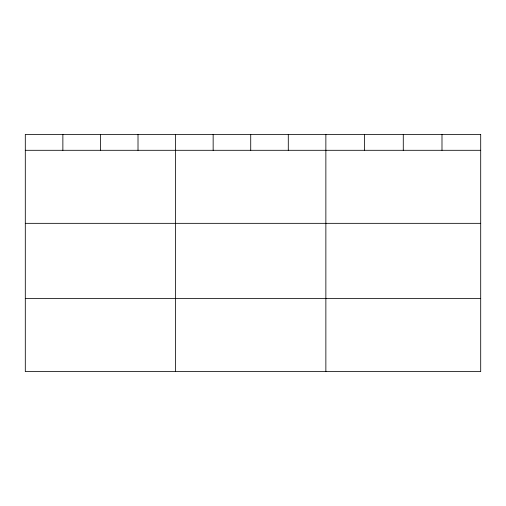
<?xml version="1.0" encoding="UTF-8"?>
<svg xmlns="http://www.w3.org/2000/svg" width="506" height="506" viewBox="0 0 506 506"><rect width="100%" height="100%" fill="white"/><g stroke="black" fill="none" stroke-linecap="round" stroke-linejoin="round"><path stroke-width="0.76" d="M25.3 150.301L480.7 150.301M25.3 223.336L480.7 223.336M25.3 298.578L480.7 298.578M441.991 134.387L441.991 150.301M403.282 134.387L403.282 150.301M364.573 134.387L364.573 150.301M325.864 134.387L325.864 371.613M288.293 134.387L288.293 150.301M250.723 134.387L250.723 150.301M213.152 134.387L213.152 150.301M175.582 134.387L175.582 371.613M138.011 134.387L138.011 150.301M100.441 134.387L100.441 150.301M62.87 134.387L62.87 150.301M480.7 134.387L25.3 134.387L25.3 371.613L480.7 371.613L480.7 134.387"/></g></svg>
